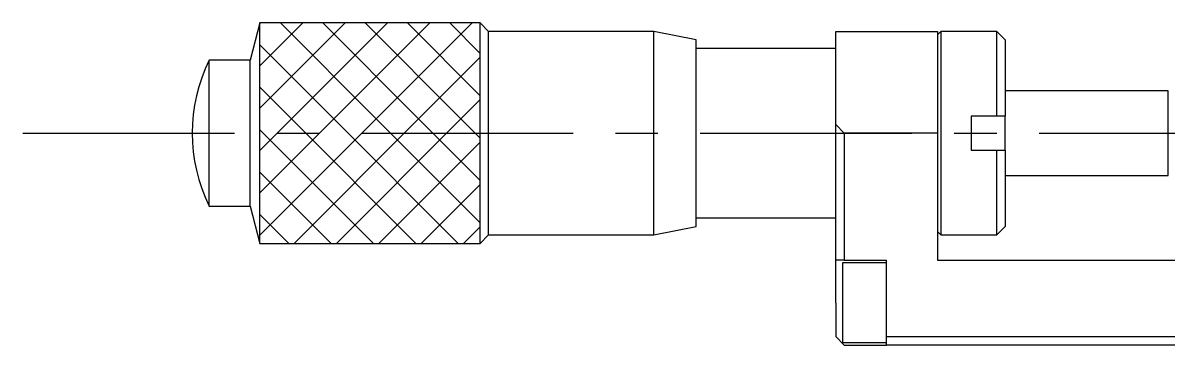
# Model space of a CAD drawing. Extents: x -401 to 352, y 16 to 609.
# Drawn here: x 28.8 to 96.4, y 280.3 to 299.3 of the extents above; entities that cross this region are included whole.
import ezdxf

# ---------------------------------------------------------------- set-up
doc = ezdxf.new("R2010")
doc.units = 0
doc.header["$LTSCALE"] = 10
doc.linetypes.add('CENTER', pattern=[2, 1.25, -0.25, 0.25, -0.25])
doc.layers.get('0').update_dxf_attribs({"linetype": 'CONTINUOUS'})
doc.layers.add('CENTER', color=1, linetype='CENTER')

msp = doc.modelspace()

# ---------------------------------------------------------------- linework, layer by layer
at = {"color": 7, "linetype": 'CONTINUOUS'}
for p, q in [((42.817763, 299.330662), (42.228275, 297.130663)), ((42.817763, 286.330664), (42.817763, 299.330662)), ((55.817764, 299.330662), (42.817763, 299.330662)), ((55.817764, 286.330664), (55.817764, 299.330662)), ((56.317766, 298.830659), (55.817764, 299.330662)), ((56.317766, 286.830667), (56.317766, 298.830659)), ((66.067771, 298.830659), (56.317766, 298.830659)), ((66.067771, 286.830667), (66.067771, 298.830659)), ((68.56777, 298.33066), (66.067771, 298.830659)), ((68.56777, 287.330666), (68.56777, 298.33066)), ((76.81777, 298.830663), (82.81777, 298.830663)), ((76.81777, 293.330663), (76.81777, 298.830663)), ((82.81777, 298.830663), (82.81777, 292.830661)), ((83.01777, 298.830663), (82.81777, 298.630663)), ((83.01777, 298.830663), (83.01777, 286.830663)), ((86.31777, 298.830663), (83.01777, 298.830663)), ((86.31777, 293.830663), (86.31777, 298.830663)), ((86.81777, 298.330663), (86.31777, 298.830663)), ((86.81777, 298.330663), (86.81777, 293.830663)), ((76.81777, 297.830663), (68.56777, 297.830663)), ((39.817764, 288.530663), (39.817764, 297.130663)), ((42.228275, 297.130663), (39.817764, 297.130663)), ((42.228275, 288.530663), (42.228275, 297.130663)), ((96.440261, 295.330659), (86.81777, 295.330659)), ((96.440261, 290.330667), (96.440261, 295.330659)), ((86.31777, 293.830663), (84.81777, 293.830663)), ((84.81777, 293.830663), (84.81777, 291.830663)), ((86.81777, 293.830663), (86.31777, 293.830663)), ((86.81777, 291.830663), (86.81777, 293.830735)), ((76.81777, 293.330663), (77.31777, 292.830663)), ((76.81777, 285.330663), (76.81777, 293.330663)), ((82.81777, 292.830661), (77.31777, 292.830663)), ((77.31777, 292.830663), (77.31777, 285.330663)), ((82.81777, 292.830661), (82.81777, 285.330663)), ((84.81777, 291.830663), (86.31777, 291.830663)), ((86.31777, 286.830663), (86.31777, 291.830663)), ((86.31777, 291.830663), (86.81777, 291.830663)), ((86.81777, 291.830663), (86.81777, 287.330663)), ((86.81777, 290.330667), (96.440261, 290.330667)), ((39.817764, 288.530663), (42.228275, 288.530663)), ((42.228275, 288.530663), (42.817763, 286.330664)), ((68.56777, 287.830663), (76.81777, 287.830663)), ((55.817764, 286.330664), (56.317766, 286.830667)), ((56.317766, 286.830667), (66.067771, 286.830667)), ((66.067771, 286.830667), (68.56777, 287.330666)), ((82.81777, 287.030663), (83.01777, 286.830663)), ((83.01777, 286.830663), (86.31777, 286.830663)), ((86.31777, 286.830663), (86.81777, 287.330663)), ((42.817763, 286.330664), (55.817764, 286.330664)), ((77.31777, 285.330663), (76.81777, 285.330663)), ((76.81777, 282.830663), (76.81777, 285.330663)), ((77.21777, 285.180663), (77.21777, 282.830663)), ((79.81777, 285.180663), (77.21777, 285.180663)), ((77.31777, 285.330663), (79.81777, 285.330663)), ((79.81777, 280.830663), (79.81777, 285.330663)), ((82.81777, 285.330663), (97.31777, 285.330663)), ((76.81777, 282.830663), (76.81777, 280.830663)), ((77.21777, 282.830663), (77.21777, 280.480663)), ((76.81777, 280.830663), (77.31777, 280.330663)), ((79.81777, 280.830663), (97.31777, 280.830663)), ((79.81777, 280.330663), (79.81777, 280.830663)), ((77.21777, 280.480663), (79.81777, 280.480663)), ((77.31777, 280.330663), (79.81777, 280.330663)), ((97.31777, 280.330663), (79.81777, 280.330663))]:
    msp.add_line(p, q, dxfattribs=at)
at = {"color": 3, "linetype": 'CONTINUOUS'}
for p, q in [((42.817763, 299.304862), (42.843563, 299.330662)), ((42.817763, 296.804862), (45.343563, 299.330662)), ((42.817763, 294.304862), (47.843563, 299.330662)), ((44.020905, 299.330662), (49.682234, 293.669333)), ((44.682234, 293.669333), (50.343563, 299.330662)), ((46.520905, 299.330662), (52.182234, 293.669333)), ((47.182234, 293.669333), (52.843563, 299.330662)), ((49.020905, 299.330662), (54.682234, 293.669333)), ((49.682234, 293.669333), (55.343563, 299.330662)), ((51.520905, 299.330662), (55.817764, 295.033803)), ((54.020905, 299.330662), (55.817764, 297.533803)), ((42.817763, 298.033804), (47.182234, 293.669333)), ((52.182234, 293.669333), (55.817764, 297.304863)), ((42.817763, 295.533804), (44.682234, 293.669333)), ((54.682234, 293.669333), (55.817764, 294.804863)), ((42.817763, 291.804862), (44.682234, 293.669333)), ((42.817763, 289.304862), (47.182234, 293.669333)), ((42.817763, 286.804862), (49.682234, 293.669333)), ((44.682234, 293.669333), (52.020903, 286.330664)), ((44.843565, 286.330664), (52.182234, 293.669333)), ((47.182234, 293.669333), (54.520903, 286.330664)), ((47.343565, 286.330664), (54.682234, 293.669333)), ((49.682234, 293.669333), (55.817764, 287.533803)), ((52.182234, 293.669333), (55.817764, 290.033803)), ((54.682234, 293.669333), (55.817764, 292.533803)), ((42.817763, 293.033804), (49.520903, 286.330664)), ((49.843565, 286.330664), (55.817764, 292.304863)), ((42.817763, 290.533804), (47.020903, 286.330664)), ((52.343565, 286.330664), (55.817764, 289.804863)), ((42.817763, 288.033804), (44.520903, 286.330664)), ((54.843565, 286.330664), (55.817764, 287.304863))]:
    msp.add_line(p, q, dxfattribs=at)
at = {"color": 7, "linetype": 'CONTINUOUS'}
msp.add_arc((48.562764, 292.830663), 9.745001, 153.816209, 206.183791, dxfattribs=at)
at = {"layer": 'CENTER', "color": 1, "linetype": 'CENTER'}
msp.add_line((28.817766, 292.830663), (106.067766, 292.830663), dxfattribs=at)

doc.saveas('drawing.dxf')
